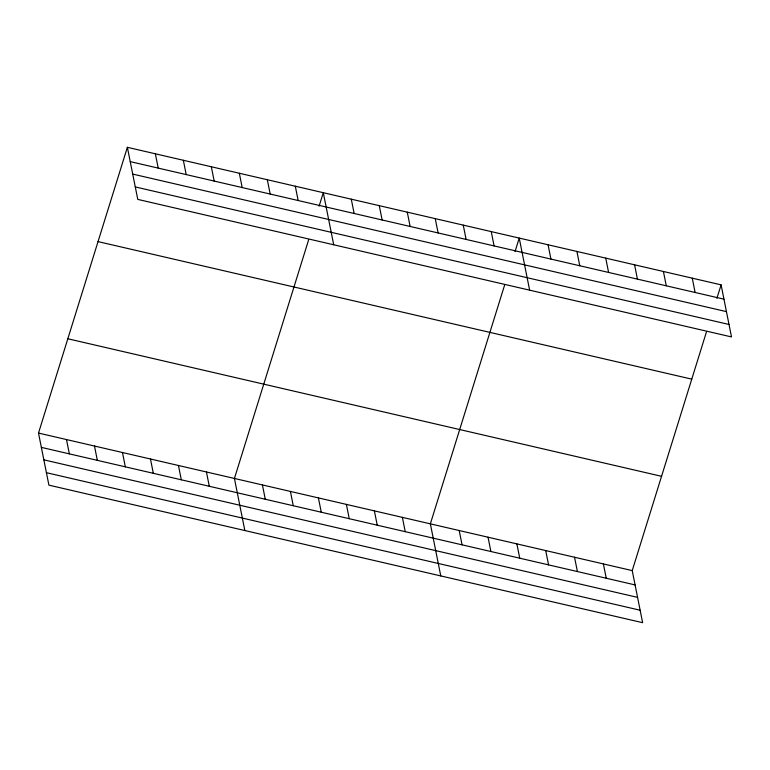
<?xml version="1.0" encoding="UTF-8"?>
<svg xmlns="http://www.w3.org/2000/svg" width="770" height="770" viewBox="0 0 770 770"><rect width="100%" height="100%" fill="white"/><g stroke="black" fill="none" stroke-linecap="round" stroke-linejoin="round"><path stroke-width="1.16" d="M706.427 332.005L632.228 570.609L642.632 622.689L48.905 485.148L38.5 433.067L127.368 147.311L721.095 284.852L731.5 336.933L137.772 199.392L127.368 147.311M308.635 239.845L234.427 478.459L244.841 530.54M319.107 206.167L323.294 192.702L333.708 244.783M504.562 285.237L430.363 523.841L440.767 575.922M515.034 251.559L519.23 238.084L529.635 290.175M716.899 298.327L721.095 284.852M130.226 161.623L723.954 299.164M132.719 174.087L726.447 311.629M135.289 186.927L729.007 324.468M98.04 241.607L691.768 379.148M67.827 338.762L661.555 476.312M38.5 433.067L632.228 570.609M41.359 447.38L635.086 584.921M43.852 459.844L637.579 597.385M46.412 472.684L640.139 610.225M692.259 278.172L695.118 292.485M663.413 271.492L666.281 285.805M634.576 264.813L637.435 279.125M605.74 258.133L608.598 272.445M576.903 251.453L579.762 265.766M548.067 244.773L550.925 259.086M603.391 563.929L606.25 578.241M574.545 557.249L577.413 571.561M491.241 231.606L494.099 245.919M545.709 550.569L548.567 564.882M463.251 225.119L466.11 239.431M516.872 543.889L519.731 558.202M435.252 218.632L438.12 232.944M488.036 537.21L490.894 551.522M407.263 212.154L410.131 226.467M459.199 530.52L462.058 544.833M379.273 205.667L382.141 219.979M351.284 199.18L354.152 213.492M402.373 517.363L405.232 531.675M374.374 510.876L377.242 525.188M295.305 186.215L298.163 200.527M346.385 504.388L349.253 518.701M267.315 179.728L270.174 194.04M318.395 497.911L321.263 512.223M239.326 173.25L242.184 187.562M290.406 491.424L293.264 505.736M211.336 166.763L214.195 181.075M262.416 484.936L265.275 499.249M183.347 160.276L186.205 174.588M155.357 153.798L158.216 168.11M206.437 471.972L209.296 486.284M178.448 465.484L181.306 479.797M150.458 459.007L153.317 473.319M122.468 452.519L125.327 466.832M94.479 446.032L97.338 460.344M66.49 439.545L69.348 453.857"/></g></svg>
